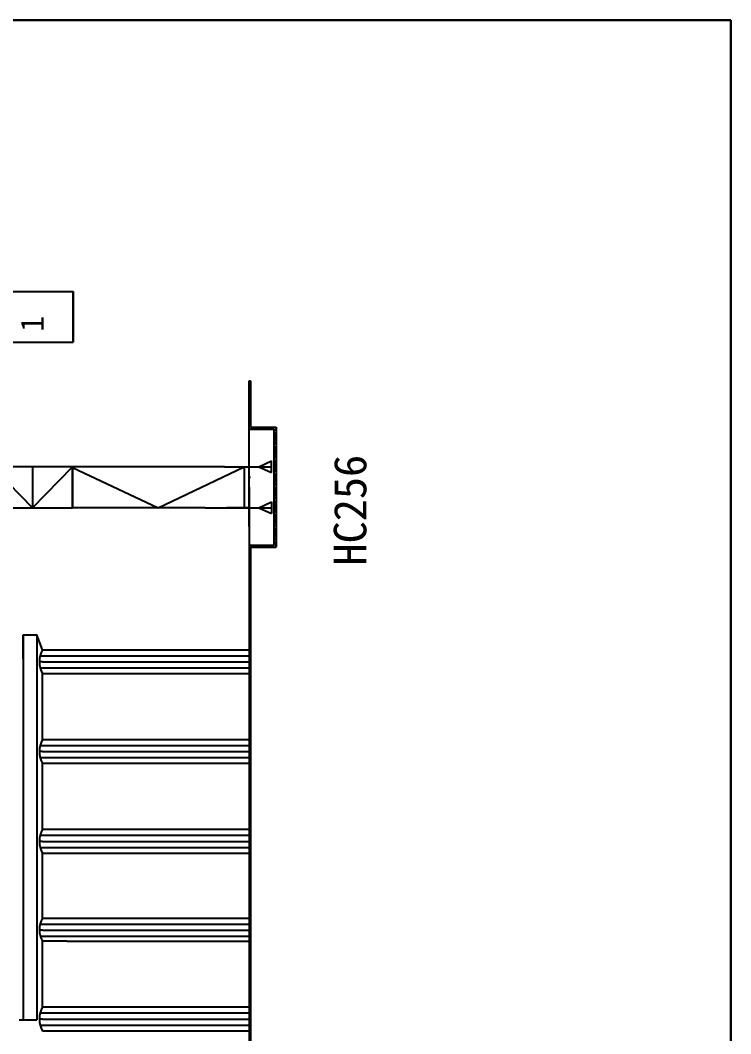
# Model space of a CAD drawing. Header units: metres. Extents: x 0 to 1498, y 0 to 1044.
# Drawn here: x 1130 to 1498, y 519 to 1044 of the extents above; entities that cross this region are included whole.
import ezdxf

# ---------------------------------------------------------------- set-up
doc = ezdxf.new("R2010")
doc.units = ezdxf.units.M
doc.layers.add('352', color=7, linetype='Continuous')

msp = doc.modelspace()

# ---------------------------------------------------------------- linework, layer by layer
for p, q in [((0, 1043.72), (1497.74, 1043.72)), ((1497.74, 1043.72), (0, 1043.72)), ((1497.74, 1043.72), (1497.74, 0)), ((1497.74, 0), (1497.74, 1043.72))]:
    msp.add_line(p, q)
at = {"layer": '352'}
for p, q in [((867.35, 903.24), (1157.15, 903.24)), ((1157.15, 903.24), (1157.15, 877.02)), ((1157.15, 877.02), (1157.15, 903.24)), ((867.35, 877.02), (1157.15, 877.02)), ((1248.27, 831.95), (1248.27, 856.94)), ((1248.27, 856.94), (1249.04, 856.94)), ((1248.27, 855.17), (1249.04, 855.94)), ((1249.04, 856.94), (1249.04, 832.98)), ((1248.9, 854.03), (1248.27, 854.66)), ((1248.27, 853.4), (1249.04, 854.18)), ((1249.04, 852.11), (1248.27, 852.89)), ((1248.27, 851.63), (1249.04, 852.41)), ((1248.27, 849.87), (1249.04, 850.64)), ((1249.04, 850.35), (1248.45, 850.94)), ((1248.27, 848.1), (1249.04, 848.87)), ((1248.9, 846.96), (1248.27, 847.58)), ((1248.27, 846.33), (1249.04, 847.1)), ((1249.04, 845.04), (1248.27, 845.82)), ((1248.27, 844.56), (1249.04, 845.34)), ((1248.27, 842.79), (1249.04, 843.57)), ((1248.27, 841.03), (1249.04, 841.8)), ((1248.9, 839.89), (1248.27, 840.51)), ((1248.27, 839.26), (1249.04, 840.03)), ((1249.04, 843.28), (1248.45, 843.86)), ((1249.04, 837.97), (1248.27, 838.75)), ((1248.27, 837.49), (1249.04, 838.27)), ((1248.27, 835.72), (1249.04, 836.5)), ((1248.27, 833.96), (1249.04, 834.73)), ((1249.04, 836.2), (1248.45, 836.79)), ((1248.27, 781.66), (1248.27, 831.95)), ((1248.27, 831.95), (1261.27, 831.95)), ((1249.04, 832.98), (1262.31, 832.98)), ((1249.79, 831.95), (1250.82, 832.98)), ((1251.53, 831.95), (1250.5, 832.98)), ((1251.56, 831.95), (1252.59, 832.98)), ((1253.3, 831.95), (1252.27, 832.98)), ((1253.33, 831.95), (1254.36, 832.98)), ((1255.07, 831.95), (1254.64, 832.37)), ((1255.1, 831.95), (1256.13, 832.98)), ((1255.97, 832.82), (1255.81, 832.98)), ((1256.87, 831.95), (1257.89, 832.98)), ((1258.6, 831.95), (1257.57, 832.98)), ((1258.63, 831.95), (1259.66, 832.98)), ((1260.37, 831.95), (1259.34, 832.98)), ((1260.4, 831.95), (1261.43, 832.98)), ((1261.27, 831.05), (1262.31, 832.08)), ((1261.27, 771.95), (1261.27, 831.95)), ((1261.27, 831.05), (1261.27, 831.05)), ((1261.27, 829.28), (1262.31, 830.32)), ((1262.15, 828.4), (1261.27, 829.28)), ((1262.31, 832.98), (1262.31, 770.85)), ((1261.27, 827.51), (1262.31, 828.55)), ((1262.31, 826.48), (1261.27, 827.51)), ((1261.27, 825.74), (1262.31, 826.78)), ((1261.27, 823.98), (1262.31, 825.01)), ((1261.27, 823.98), (1261.27, 823.98)), ((1262.31, 824.71), (1261.71, 825.3)), ((1261.27, 822.21), (1262.31, 823.25)), ((1262.15, 821.33), (1261.27, 822.21)), ((1261.27, 820.44), (1262.31, 821.48)), ((1262.31, 819.4), (1261.27, 820.44)), ((1261.27, 818.67), (1262.31, 819.71)), ((1253.37, 812.56), (1259.77, 815.56)), ((1259.77, 812.56), (1259.77, 815.56)), ((1259.77, 809.56), (1259.77, 815.56)), ((1261.27, 816.9), (1262.31, 817.94)), ((1261.27, 816.91), (1261.27, 816.91)), ((1261.27, 815.14), (1262.31, 816.17)), ((1262.15, 814.25), (1261.27, 815.14)), ((1261.27, 813.37), (1262.31, 814.41)), ((1262.31, 817.64), (1261.71, 818.23)), ((1156.68, 812.56), (659.88, 812.56)), ((1115.28, 812.56), (1135.98, 791.34)), ((1135.98, 812.56), (1135.98, 791.34)), ((1135.98, 791.34), (1156.68, 812.56)), ((1235.51, 812.56), (1156.68, 812.56)), ((1156.68, 791.34), (1156.68, 812.56)), ((1156.68, 791.34), (1156.68, 812.56)), ((1156.68, 800.91), (1156.68, 812.56)), ((1156.68, 812.08), (1201.17, 791.34)), ((1156.68, 812.08), (1156.68, 791.34)), ((1201.17, 791.34), (1245.67, 812.56)), ((1235.51, 812.56), (1252.71, 812.56)), ((1238.12, 812.56), (1252.71, 812.56)), ((1245.67, 812.56), (1245.67, 791.34)), ((1252.71, 812.56), (1259.77, 812.56)), ((1253.37, 812.56), (1259.77, 809.56)), ((1262.31, 812.33), (1261.27, 813.37)), ((1261.27, 811.6), (1262.31, 812.64)), ((1261.27, 809.83), (1262.31, 810.87)), ((1261.27, 809.83), (1261.27, 809.84)), ((1261.27, 808.07), (1262.31, 809.1)), ((1262.31, 810.57), (1261.71, 811.16)), ((1248.27, 807.13), (1248.89, 807.08)), ((1262.15, 807.18), (1261.27, 808.07)), ((1261.27, 806.3), (1262.31, 807.34)), ((1262.31, 805.26), (1261.27, 806.3)), ((1261.27, 804.53), (1262.31, 805.57)), ((1261.27, 802.76), (1262.31, 803.8)), ((1262.31, 803.49), (1261.71, 804.09)), ((1156.68, 800.91), (1156.68, 791.34)), ((1248.27, 801.95), (1248.27, 771.95)), ((1261.27, 802.76), (1261.27, 802.77)), ((1261.27, 800.99), (1262.31, 802.03)), ((1262.15, 800.11), (1261.27, 801)), ((1261.27, 799.23), (1262.31, 800.26)), ((1262.31, 798.19), (1261.27, 799.23)), ((1261.27, 797.46), (1262.31, 798.5)), ((1253.37, 791.34), (1259.77, 794.34)), ((1259.77, 794.34), (1259.77, 788.34)), ((1261.27, 795.69), (1262.31, 796.73)), ((1261.27, 795.69), (1261.27, 795.69)), ((1261.27, 793.92), (1262.31, 794.96)), ((1262.15, 793.04), (1261.27, 793.93)), ((1261.27, 792.16), (1262.31, 793.19)), ((1262.31, 796.42), (1261.71, 797.02)), ((868.41, 791.34), (1156.68, 791.34)), ((1225.51, 791.34), (1156.68, 791.34)), ((1225.51, 791.34), (1252.71, 791.34)), ((1248.27, 791.34), (1236.77, 791.34)), ((1248.27, 791.34), (1259.77, 791.34)), ((1252.71, 791.34), (1259.77, 791.34)), ((1253.37, 791.34), (1259.77, 788.34)), ((1259.77, 791.34), (1259.77, 788.34)), ((1262.31, 791.12), (1261.27, 792.16)), ((1261.27, 790.39), (1262.31, 791.43)), ((1261.27, 788.62), (1262.31, 789.66)), ((1261.27, 788.62), (1261.27, 788.62)), ((1261.27, 786.85), (1262.31, 787.89)), ((1262.31, 789.35), (1261.71, 789.95)), ((1262.15, 785.97), (1261.27, 786.86)), ((1261.27, 785.08), (1262.31, 786.12)), ((1262.31, 784.05), (1261.27, 785.09)), ((1261.27, 783.32), (1262.31, 784.35)), ((1261.27, 781.55), (1262.31, 782.59)), ((1262.31, 782.28), (1261.71, 782.88)), ((1261.27, 781.55), (1261.27, 781.55)), ((1261.27, 779.78), (1262.31, 780.82)), ((1262.15, 778.9), (1261.27, 779.78)), ((1261.27, 778.01), (1262.31, 779.05)), ((1262.31, 776.98), (1261.27, 778.02)), ((1261.27, 776.25), (1262.31, 777.28)), ((1248.27, 771.95), (1248.27, 717.81)), ((1249.04, 770.85), (1248.27, 771.95)), ((1249.04, 771.95), (1248.27, 771.95)), ((1249.04, 771.95), (1261.27, 771.95)), ((1249.66, 771.95), (1249.04, 770.85)), ((1250.66, 770.94), (1249.66, 771.95)), ((1250.57, 770.85), (1251.67, 771.95)), ((1252.53, 770.85), (1251.43, 771.95)), ((1252.34, 770.85), (1253.43, 771.95)), ((1254.1, 770.85), (1255.2, 771.95)), ((1255.08, 771.83), (1254.96, 771.95)), ((1255.87, 770.85), (1256.97, 771.95)), ((1257.73, 770.94), (1256.73, 771.95)), ((1257.64, 770.85), (1258.74, 771.95)), ((1259.6, 770.85), (1258.5, 771.95)), ((1259.41, 770.85), (1260.51, 771.95)), ((1261.27, 774.48), (1262.31, 775.52)), ((1261.27, 774.48), (1261.27, 774.48)), ((1261.27, 772.71), (1262.31, 773.75)), ((1262.15, 771.83), (1261.27, 772.71)), ((1262.31, 775.21), (1261.71, 775.81)), ((1248.27, 769.8), (1249.04, 770.85)), ((1248.9, 769.18), (1248.27, 769.8)), ((1248.27, 768.55), (1249.04, 769.32)), ((1249.04, 767.26), (1248.27, 768.04)), ((1248.27, 766.78), (1249.04, 767.55)), ((1249.04, 770.85), (1249.04, 447.08)), ((1249.04, 770.85), (1262.31, 770.85)), ((1254.29, 770.85), (1253.76, 771.39)), ((1261.36, 770.85), (1260.83, 771.39)), ((1248.27, 765.01), (1249.04, 765.79)), ((1248.27, 763.25), (1249.04, 764.02)), ((1248.9, 762.1), (1248.27, 762.73)), ((1248.27, 761.48), (1249.04, 762.25)), ((1249.04, 760.19), (1248.27, 760.96)), ((1249.04, 765.49), (1248.45, 766.08)), ((1248.27, 759.71), (1249.04, 760.48)), ((1248.27, 757.94), (1249.04, 758.72)), ((1248.27, 756.17), (1249.04, 756.95)), ((1249.04, 758.42), (1248.45, 759.01)), ((1248.9, 755.03), (1248.27, 755.66)), ((1248.27, 754.41), (1249.04, 755.18)), ((1249.04, 753.12), (1248.27, 753.89)), ((1248.27, 752.64), (1249.04, 753.41)), ((1248.27, 750.87), (1249.04, 751.64)), ((1249.04, 751.35), (1248.45, 751.94)), ((1248.27, 749.1), (1249.04, 749.88)), ((1248.9, 747.96), (1248.27, 748.59)), ((1248.27, 747.34), (1249.04, 748.11)), ((1249.04, 746.05), (1248.27, 746.82)), ((1248.27, 745.57), (1249.04, 746.34)), ((1248.27, 743.8), (1249.04, 744.57)), ((1248.27, 742.03), (1249.04, 742.81)), ((1248.9, 740.89), (1248.27, 741.52)), ((1248.27, 740.26), (1249.04, 741.04)), ((1249.04, 744.28), (1248.45, 744.87)), ((1249.04, 738.98), (1248.27, 739.75)), ((1248.27, 738.5), (1249.04, 739.27)), ((1248.27, 736.73), (1249.04, 737.5)), ((1248.27, 734.96), (1249.04, 735.74)), ((1249.04, 737.21), (1248.45, 737.8)), ((1248.9, 733.82), (1248.27, 734.45)), ((1248.27, 733.19), (1249.04, 733.97)), ((1249.04, 731.91), (1248.27, 732.68)), ((1248.27, 731.43), (1249.04, 732.2)), ((1248.27, 729.66), (1249.04, 730.43)), ((1249.04, 730.14), (1248.45, 730.73)), ((1131.27, 725.56), (1131.27, 586.56)), ((1131.27, 713.06), (1131.27, 725.56)), ((1131.27, 725.56), (1138.29, 725.56)), ((1138.29, 725.56), (1138.29, 581.69)), ((1141.27, 717.81), (1138.29, 725.56)), ((1248.27, 727.89), (1249.04, 728.66)), ((1248.9, 726.75), (1248.27, 727.38)), ((1248.27, 726.12), (1249.04, 726.9)), ((1249.04, 724.84), (1248.27, 725.61)), ((1248.27, 724.35), (1249.04, 725.13)), ((1248.27, 722.59), (1249.04, 723.36)), ((1248.27, 720.82), (1249.04, 721.59)), ((1248.9, 719.68), (1248.27, 720.31)), ((1248.27, 719.05), (1249.04, 719.83)), ((1249.04, 723.07), (1248.45, 723.66)), ((1139.99, 714.69), (1248.27, 714.69)), ((1141.27, 717.81), (1248.27, 717.81)), ((1249.04, 717.76), (1248.27, 718.54)), ((1248.27, 717.28), (1249.04, 718.06)), ((1248.27, 717.81), (1248.27, 520.31)), ((1248.27, 715.52), (1249.04, 716.29)), ((1248.27, 713.75), (1249.04, 714.52)), ((1249.04, 716), (1248.45, 716.58)), ((1141.27, 711.56), (1139.59, 711.56)), ((1141.27, 711.56), (1248.27, 711.56)), ((1248.9, 712.61), (1248.27, 713.23)), ((1248.27, 711.98), (1249.04, 712.75)), ((1249.04, 710.69), (1248.27, 711.47)), ((1248.27, 710.21), (1249.04, 710.99)), ((1248.27, 708.44), (1249.04, 709.22)), ((1249.04, 708.93), (1248.45, 709.51)), ((1139.99, 708.44), (1248.27, 708.44)), ((1141.27, 671.31), (1141.27, 705.31)), ((1153.77, 705.31), (1141.27, 705.31)), ((1141.27, 705.31), (1141.27, 705.31)), ((1248.27, 705.31), (1153.77, 705.31)), ((1248.27, 706.68), (1249.04, 707.45)), ((1248.9, 705.54), (1248.27, 706.16)), ((1248.27, 704.91), (1249.04, 705.68)), ((1249.04, 703.62), (1248.27, 704.4)), ((1248.27, 703.14), (1249.04, 703.92)), ((1248.27, 701.37), (1249.04, 702.15)), ((1248.27, 699.61), (1249.04, 700.38)), ((1248.9, 698.47), (1248.27, 699.09)), ((1248.27, 697.84), (1249.04, 698.61)), ((1249.04, 701.85), (1248.45, 702.44)), ((1249.04, 696.55), (1248.27, 697.32)), ((1248.27, 696.07), (1249.04, 696.84)), ((1248.27, 694.3), (1249.04, 695.08)), ((1248.27, 692.53), (1249.04, 693.31)), ((1249.04, 694.78), (1248.45, 695.37)), ((1248.9, 691.39), (1248.27, 692.02)), ((1248.27, 690.77), (1249.04, 691.54)), ((1249.04, 689.48), (1248.27, 690.25)), ((1248.27, 689), (1249.04, 689.77)), ((1248.27, 687.23), (1249.04, 688.01)), ((1249.04, 687.71), (1248.45, 688.3)), ((1248.27, 685.46), (1249.04, 686.24)), ((1248.9, 684.32), (1248.27, 684.95)), ((1248.27, 683.7), (1249.04, 684.47)), ((1249.04, 682.41), (1248.27, 683.18)), ((1248.27, 681.93), (1249.04, 682.7)), ((1131.27, 679.56), (1131.27, 540.56)), ((1138.29, 679.56), (1138.29, 535.69)), ((1248.27, 680.16), (1249.04, 680.93)), ((1248.27, 678.39), (1249.04, 679.17)), ((1248.9, 677.25), (1248.27, 677.88)), ((1248.27, 676.62), (1249.04, 677.4)), ((1249.04, 680.64), (1248.45, 681.23)), ((1249.04, 675.34), (1248.27, 676.11)), ((1248.27, 674.86), (1249.04, 675.63)), ((1248.27, 673.09), (1249.04, 673.86)), ((1248.27, 671.32), (1249.04, 672.1)), ((1249.04, 673.57), (1248.45, 674.16)), ((1139.99, 668.19), (1248.27, 668.19)), ((1141.27, 671.31), (1248.27, 671.31)), ((1248.9, 670.18), (1248.27, 670.81)), ((1248.27, 669.55), (1249.04, 670.33)), ((1249.04, 668.27), (1248.27, 669.04)), ((1248.27, 667.79), (1249.04, 668.56)), ((1248.27, 666.02), (1249.04, 666.79)), ((1249.04, 666.5), (1248.45, 667.09)), ((1141.27, 665.06), (1139.59, 665.06)), ((1139.99, 661.94), (1248.27, 661.94)), ((1141.27, 665.06), (1248.27, 665.06)), ((1248.27, 664.25), (1249.04, 665.02)), ((1248.9, 663.11), (1248.27, 663.74)), ((1248.27, 662.48), (1249.04, 663.26)), ((1249.04, 661.2), (1248.27, 661.97)), ((1248.27, 660.71), (1249.04, 661.49)), ((1141.27, 624.81), (1141.27, 658.81)), ((1153.77, 658.81), (1141.27, 658.81)), ((1248.27, 658.81), (1153.77, 658.81)), ((1248.27, 658.95), (1249.04, 659.72)), ((1248.27, 657.18), (1249.04, 657.95)), ((1248.9, 656.04), (1248.27, 656.67)), ((1248.27, 655.41), (1249.04, 656.19)), ((1249.04, 659.43), (1248.45, 660.02)), ((1249.04, 654.12), (1248.27, 654.9)), ((1248.27, 653.64), (1249.04, 654.42)), ((1248.27, 651.88), (1249.04, 652.65)), ((1248.27, 650.11), (1249.04, 650.88)), ((1249.04, 652.36), (1248.45, 652.95)), ((1248.9, 648.97), (1248.27, 649.6)), ((1248.27, 648.34), (1249.04, 649.11)), ((1249.04, 647.05), (1248.27, 647.83)), ((1248.27, 646.57), (1249.04, 647.35)), ((1248.27, 644.81), (1249.04, 645.58)), ((1249.04, 645.29), (1248.45, 645.87)), ((1248.27, 643.04), (1249.04, 643.81)), ((1248.9, 641.9), (1248.27, 642.52)), ((1248.27, 641.27), (1249.04, 642.04)), ((1249.04, 639.98), (1248.27, 640.76)), ((1248.27, 639.5), (1249.04, 640.28)), ((1248.27, 637.73), (1249.04, 638.51)), ((1248.27, 635.97), (1249.04, 636.74)), ((1248.9, 634.83), (1248.27, 635.45)), ((1249.04, 638.21), (1248.45, 638.8)), ((1131.27, 633.56), (1131.27, 526.06)), ((1138.29, 633.56), (1138.29, 526.06)), ((1248.27, 634.2), (1249.04, 634.97)), ((1249.04, 632.91), (1248.27, 633.69)), ((1248.27, 632.43), (1249.04, 633.2)), ((1248.27, 630.66), (1249.04, 631.44)), ((1249.04, 631.14), (1248.45, 631.73)), ((1141.27, 624.81), (1248.27, 624.81)), ((1248.27, 628.9), (1249.04, 629.67)), ((1248.9, 627.75), (1248.27, 628.38)), ((1248.27, 627.13), (1249.04, 627.9)), ((1249.04, 625.84), (1248.27, 626.61)), ((1248.27, 625.36), (1249.04, 626.13)), ((1249.04, 624.07), (1248.45, 624.66)), ((1139.99, 621.69), (1248.27, 621.69)), ((1248.27, 623.59), (1249.04, 624.37)), ((1248.27, 621.82), (1249.04, 622.6)), ((1248.9, 620.68), (1248.27, 621.31)), ((1248.27, 620.06), (1249.04, 620.83)), ((1249.04, 618.77), (1248.27, 619.54)), ((1141.27, 618.56), (1139.59, 618.56)), ((1139.99, 615.44), (1248.27, 615.44)), ((1141.27, 618.56), (1248.27, 618.56)), ((1248.27, 618.29), (1249.04, 619.06)), ((1248.27, 616.52), (1249.04, 617.29)), ((1248.27, 614.75), (1249.04, 615.53)), ((1248.9, 613.61), (1248.27, 614.24)), ((1249.04, 617), (1248.45, 617.59)), ((1141.27, 578.81), (1141.27, 612.81)), ((1153.77, 612.31), (1141.27, 612.31)), ((1248.27, 612.31), (1153.77, 612.31)), ((1248.27, 612.99), (1249.04, 613.76)), ((1249.04, 611.7), (1248.27, 612.47)), ((1248.27, 611.22), (1249.04, 611.99)), ((1248.27, 609.45), (1249.04, 610.22)), ((1249.04, 609.93), (1248.45, 610.52)), ((1248.27, 607.68), (1249.04, 608.46)), ((1248.9, 606.54), (1248.27, 607.17)), ((1248.27, 605.91), (1249.04, 606.69)), ((1249.04, 604.63), (1248.27, 605.4)), ((1248.27, 604.15), (1249.04, 604.92)), ((1248.27, 602.38), (1249.04, 603.15)), ((1248.27, 600.61), (1249.04, 601.38)), ((1248.9, 599.47), (1248.27, 600.1)), ((1248.27, 598.84), (1249.04, 599.62)), ((1249.04, 597.56), (1248.27, 598.33)), ((1249.04, 602.86), (1248.45, 603.45)), ((1248.27, 597.08), (1249.04, 597.85)), ((1248.27, 595.31), (1249.04, 596.08)), ((1248.27, 593.54), (1249.04, 594.31)), ((1248.9, 592.4), (1248.27, 593.03)), ((1249.04, 595.79), (1248.45, 596.38)), ((1248.27, 591.77), (1249.04, 592.55)), ((1249.04, 590.48), (1248.27, 591.26)), ((1248.27, 590), (1249.04, 590.78)), ((1248.27, 588.24), (1249.04, 589.01)), ((1249.04, 588.72), (1248.45, 589.31)), ((1248.27, 586.47), (1249.04, 587.24)), ((1248.9, 585.33), (1248.27, 585.96)), ((1248.27, 584.7), (1249.04, 585.47)), ((1249.04, 583.41), (1248.27, 584.19)), ((1248.27, 582.93), (1249.04, 583.71)), ((1141.27, 578.81), (1248.27, 578.81)), ((1248.27, 581.17), (1249.04, 581.94)), ((1248.27, 579.4), (1249.04, 580.17)), ((1248.9, 578.26), (1248.27, 578.88)), ((1248.27, 577.63), (1249.04, 578.4)), ((1249.04, 581.65), (1248.45, 582.23)), ((1141.27, 572.56), (1139.59, 572.56)), ((1141.27, 572.56), (1139.59, 572.56)), ((1139.99, 575.69), (1248.27, 575.69)), ((1141.27, 572.56), (1248.27, 572.56)), ((1249.04, 576.34), (1248.27, 577.12)), ((1248.27, 575.86), (1249.04, 576.64)), ((1248.27, 574.09), (1249.04, 574.87)), ((1248.27, 572.33), (1249.04, 573.1)), ((1249.04, 574.57), (1248.45, 575.16)), ((1140.09, 569.44), (1248.27, 569.44)), ((1141.27, 532.81), (1141.27, 566.81)), ((1153.77, 566.81), (1141.27, 566.81)), ((1153.77, 566.81), (1248.27, 566.81)), ((1248.9, 571.19), (1248.27, 571.81)), ((1248.27, 570.56), (1249.04, 571.33)), ((1249.04, 569.27), (1248.27, 570.05)), ((1248.27, 568.79), (1249.04, 569.57)), ((1248.27, 567.02), (1249.04, 567.8)), ((1249.04, 567.5), (1248.45, 568.09)), ((1248.27, 565.26), (1249.04, 566.03)), ((1248.9, 564.11), (1248.27, 564.74)), ((1248.27, 563.49), (1249.04, 564.26)), ((1249.04, 562.2), (1248.27, 562.97)), ((1248.27, 561.72), (1249.04, 562.49)), ((1248.27, 559.95), (1249.04, 560.73)), ((1248.27, 558.18), (1249.04, 558.96)), ((1248.9, 557.04), (1248.27, 557.67)), ((1248.27, 556.42), (1249.04, 557.19)), ((1249.04, 560.43), (1248.45, 561.02)), ((1249.04, 555.13), (1248.27, 555.9)), ((1248.27, 554.65), (1249.04, 555.42)), ((1248.27, 552.88), (1249.04, 553.66)), ((1248.27, 551.11), (1249.04, 551.89)), ((1249.04, 553.36), (1248.45, 553.95)), ((1248.9, 549.97), (1248.27, 550.6)), ((1248.27, 549.35), (1249.04, 550.12)), ((1249.04, 548.06), (1248.27, 548.83)), ((1248.27, 547.58), (1249.04, 548.35)), ((1248.27, 545.81), (1249.04, 546.58)), ((1249.04, 546.29), (1248.45, 546.88)), ((1248.27, 544.04), (1249.04, 544.82)), ((1248.9, 542.9), (1248.27, 543.53)), ((1248.27, 542.27), (1249.04, 543.05)), ((1249.04, 540.99), (1248.27, 541.76)), ((1248.27, 540.51), (1249.04, 541.28)), ((1248.27, 538.74), (1249.04, 539.51)), ((1248.27, 536.97), (1249.04, 537.75)), ((1248.9, 535.83), (1248.27, 536.46)), ((1248.27, 535.2), (1249.04, 535.98)), ((1249.04, 539.22), (1248.45, 539.81)), ((1141.27, 532.81), (1248.27, 532.81)), ((1249.04, 533.92), (1248.27, 534.69)), ((1248.27, 533.44), (1249.04, 534.21)), ((1248.27, 531.67), (1249.04, 532.44)), ((1248.27, 529.9), (1249.04, 530.67)), ((1249.04, 532.15), (1248.45, 532.74)), ((1129.18, 526.06), (1138.29, 526.06)), ((1141.27, 526.56), (1139.59, 526.56)), ((1139.99, 529.69), (1248.27, 529.69)), ((1141.27, 526.56), (1248.27, 526.56)), ((1248.9, 528.76), (1248.27, 529.39)), ((1248.27, 528.13), (1249.04, 528.91)), ((1249.04, 526.85), (1248.27, 527.62)), ((1248.27, 526.36), (1249.04, 527.14)), ((1248.27, 524.6), (1249.04, 525.37)), ((1249.04, 525.08), (1248.45, 525.67)), ((1139.99, 523.44), (1248.27, 523.44)), ((1153.77, 520.31), (1141.27, 520.31)), ((1248.27, 520.31), (1153.77, 520.31)), ((1248.27, 522.83), (1249.04, 523.6)), ((1248.9, 521.69), (1248.27, 522.32)), ((1248.27, 521.06), (1249.04, 521.84)), ((1249.04, 519.77), (1248.27, 520.55)), ((1248.27, 520.31), (1248.27, 447.08)), ((1248.27, 519.29), (1249.04, 520.07))]:
    msp.add_line(p, q, dxfattribs=at)
for centre, radius, start, end in [((1152.1, 711.56), 12.51, 150.02, 209.98), ((1152.1, 665.06), 12.51, 150.02, 209.98), ((1152.1, 618.56), 12.51, 150.02, 209.98), ((1151.17, 572.81), 11.58, 148.79, 211.21), ((1152.1, 526.56), 12.51, 150.02, 209.98)]:
    msp.add_arc(centre, radius, start, end, dxfattribs=at)

# ---------------------------------------------------------------- texts
for s, height, p in [(' 1', 12, (1141.88, 874.27)), ('HC256 ', 16.86, (1308.99, 761.35))]:
    msp.add_text(s, height=height, rotation=90, dxfattribs=at).set_placement(p)

doc.saveas('drawing.dxf')
